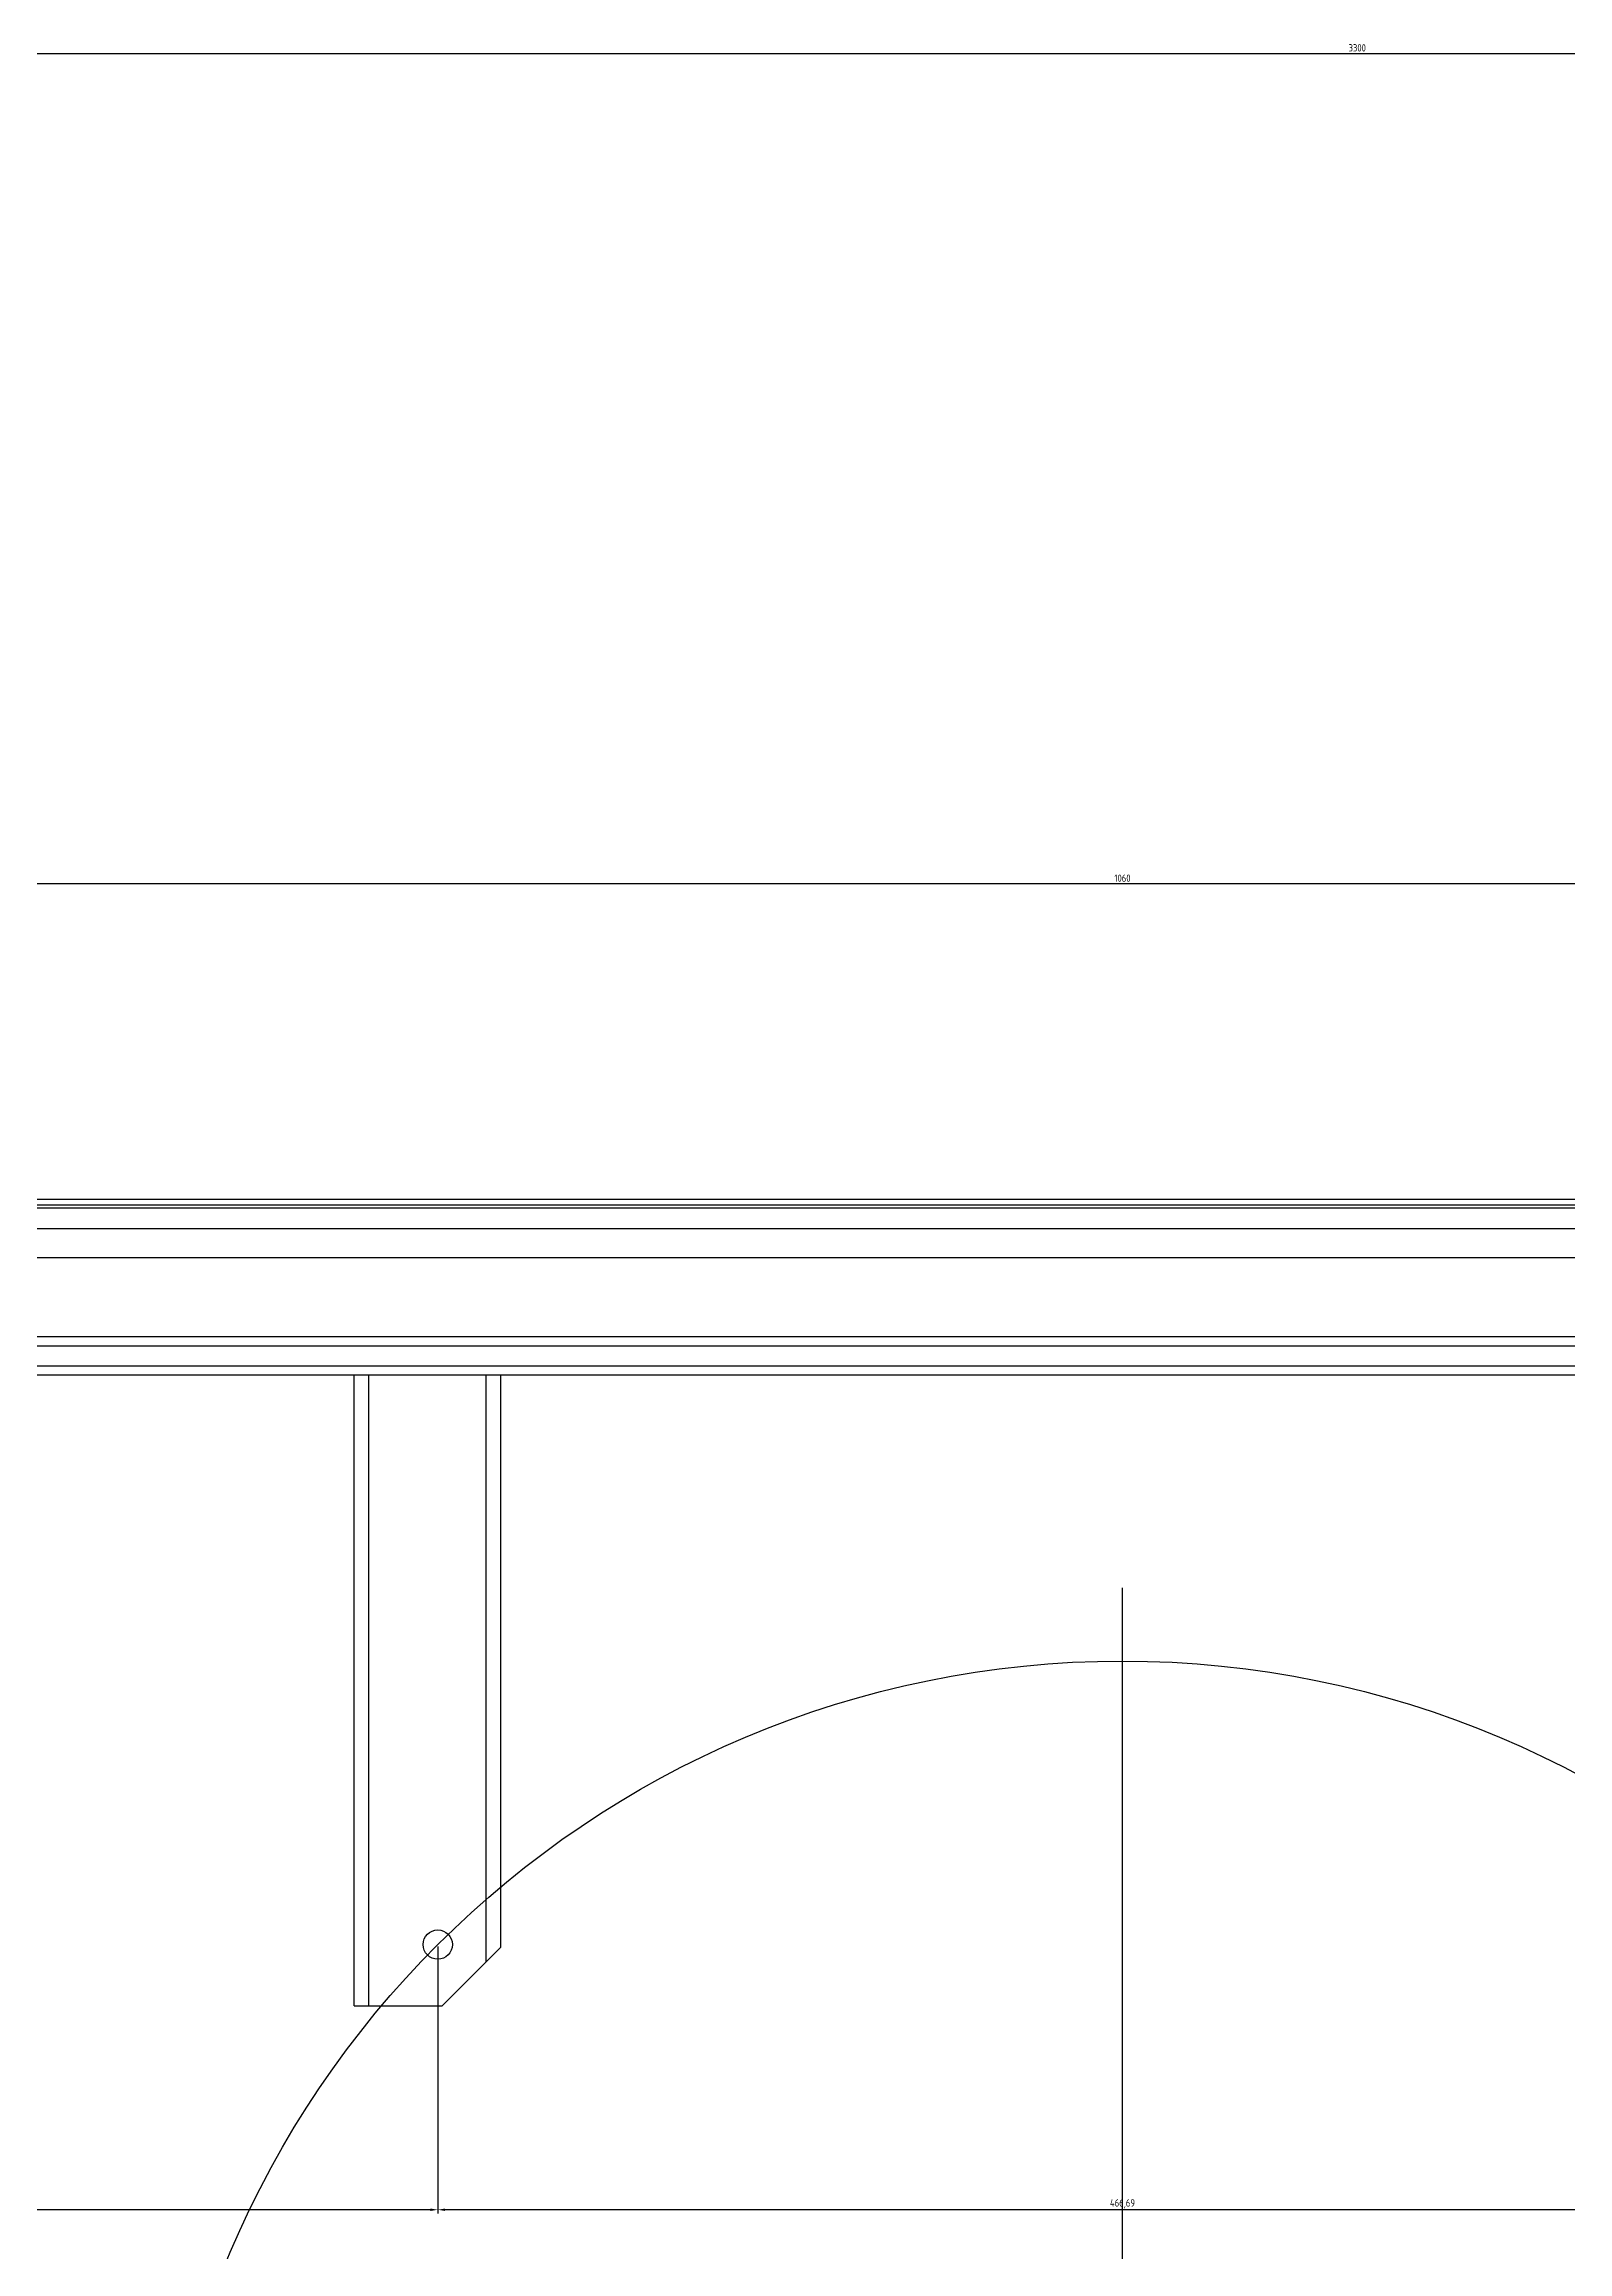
# Model space of a CAD drawing. Extents: x 758840 to 1108724, y -102573 to 143521.
# Drawn here: x 854148 to 854667, y 120392 to 121145 of the extents above; entities that cross this region are included whole.
import ezdxf

# ---------------------------------------------------------------- set-up
doc = ezdxf.new("R2010")
doc.units = 0
doc.header["$LTSCALE"] = 1000
doc.header["$MEASUREMENT"] = 0
for name, color, linetype in [('GEN-DC 中心线', 8, 'Continuous'), ('GEN-DC 虚线', 8, 'Continuous'), ('室外柴油发电-2层', 241, 'Continuous')]:
    doc.layers.add(name, color=color, linetype=linetype)
doc.layers.add('GEN-DC 标注', color=8, linetype='Continuous', lineweight=0)
doc.styles.add('$0$ARCH-DC$0$STANDARD', font='gbenor.shx', dxfattribs={"bigfont": 'gbcbig.shx'})
doc.dimstyles.new('$0$ARCH-DC$0$ISO-25', dxfattribs={"dimtxt": 2.5, "dimasz": 2.5, "dimexe": 1.25, "dimexo": 0.625, "dimtad": 1, "dimtxsty": '$0$ARCH-DC$0$STANDARD', "dimcen": 2.5, "dimadec": 0, "dimazin": 0, "dimtfac": 1, "dimtmove": 0, "dimatfit": 3, "dimfxl": 1, "dimarcsym": 0})

# ---------------------------------------------------------------- blocks, each defined once
blk = doc.blocks.new('*D538')
at = {"layer": 'Defpoints', "color": 0, "transparency": 16777216}
for p in [(8430387.27, -3629760.06), (8430853.96, -3629760.06), (8430387.27, -3629850.47)]:
    blk.add_point(p, dxfattribs=at)
at = {"layer": 'GEN-DC 标注', "color": 0, "lineweight": -2, "transparency": 16777216}
for p, q in [((8430387.27, -3629760.68), (8430387.27, -3629851.72)), ((8430853.96, -3629760.68), (8430853.96, -3629851.72)), ((8430851.46, -3629850.47), (8430389.77, -3629850.47))]:
    blk.add_line(p, q, dxfattribs=at)
at = {"layer": 'GEN-DC 标注', "color": 0, "transparency": 16777216}
for points in [[(8430389.77, -3629850.05), (8430389.77, -3629850.88), (8430387.27, -3629850.47)], [(8430851.46, -3629850.05), (8430851.46, -3629850.88), (8430853.96, -3629850.47)]]:
    blk.add_solid(points, dxfattribs=at)
at = {"layer": 'GEN-DC 标注', "color": 0, "transparency": 16777216, "insert": (8430620.61, -3629848.43), "char_height": 2.5, "attachment_point": 5, "style": '$0$ARCH-DC$0$STANDARD'}
blk.add_mtext('466,69', dxfattribs=at)
blk = doc.blocks.new('*D539')
at = {"layer": 'Defpoints', "color": 0, "transparency": 16777216}
for p in [(8429734.21, -3629760.06), (8430387.27, -3629760.06), (8429734.21, -3629850.47)]:
    blk.add_point(p, dxfattribs=at)
at = {"layer": 'GEN-DC 标注', "color": 0, "lineweight": -2, "transparency": 16777216}
for p, q in [((8429734.21, -3629760.68), (8429734.21, -3629851.72)), ((8430387.27, -3629760.68), (8430387.27, -3629851.72)), ((8430384.77, -3629850.47), (8429736.71, -3629850.47))]:
    blk.add_line(p, q, dxfattribs=at)
at = {"layer": 'GEN-DC 标注', "color": 0, "transparency": 16777216}
for points in [[(8429736.71, -3629850.05), (8429736.71, -3629850.88), (8429734.21, -3629850.47)], [(8430384.77, -3629850.05), (8430384.77, -3629850.88), (8430387.27, -3629850.47)]]:
    blk.add_solid(points, dxfattribs=at)
at = {"layer": 'GEN-DC 标注', "color": 0, "transparency": 16777216, "insert": (8430060.74, -3629848.43), "char_height": 2.5, "attachment_point": 5, "style": '$0$ARCH-DC$0$STANDARD'}
blk.add_mtext('653,05', dxfattribs=at)
blk = doc.blocks.new('*D526')
at = {"layer": 'Defpoints', "color": 0, "transparency": 16777216}
for p in [(8431150.61, -3629398.37), (8430090.61, -3629505.9), (8431150.61, -3629505.9)]:
    blk.add_point(p, dxfattribs=at)
at = {"layer": 'GEN-DC 标注', "color": 0, "lineweight": -2, "transparency": 16777216}
for p, q in [((8430090.61, -3629505.28), (8430090.61, -3629397.12)), ((8430093.11, -3629398.37), (8431148.11, -3629398.37)), ((8431150.61, -3629505.28), (8431150.61, -3629397.12))]:
    blk.add_line(p, q, dxfattribs=at)
at = {"layer": 'GEN-DC 标注', "color": 0, "transparency": 16777216}
for points in [[(8430093.11, -3629397.95), (8430093.11, -3629398.79), (8430090.61, -3629398.37)], [(8431148.11, -3629397.95), (8431148.11, -3629398.79), (8431150.61, -3629398.37)]]:
    blk.add_solid(points, dxfattribs=at)
at = {"layer": 'GEN-DC 标注', "color": 0, "transparency": 16777216, "insert": (8430620.61, -3629396.5), "char_height": 2.5, "attachment_point": 5, "style": '$0$ARCH-DC$0$STANDARD'}
blk.add_mtext('1060', dxfattribs=at)
blk = doc.blocks.new('*D530')
at = {"layer": 'Defpoints', "color": 0, "transparency": 16777216}
for p in [(8432270.61, -3629115.3), (8428970.61, -3629565.9), (8432270.61, -3629565.9)]:
    blk.add_point(p, dxfattribs=at)
at = {"layer": 'GEN-DC 标注', "color": 0, "lineweight": -2, "transparency": 16777216}
for p, q in [((8428970.61, -3629565.28), (8428970.61, -3629114.05)), ((8428973.11, -3629115.3), (8432268.11, -3629115.3)), ((8432270.61, -3629565.28), (8432270.61, -3629114.05))]:
    blk.add_line(p, q, dxfattribs=at)
at = {"layer": 'GEN-DC 标注', "color": 0, "transparency": 16777216}
for points in [[(8428973.11, -3629114.88), (8428973.11, -3629115.72), (8428970.61, -3629115.3)], [(8432268.11, -3629114.88), (8432268.11, -3629115.72), (8432270.61, -3629115.3)]]:
    blk.add_solid(points, dxfattribs=at)
at = {"layer": 'GEN-DC 标注', "color": 0, "transparency": 16777216, "insert": (8430700.61, -3629113.43), "char_height": 2.5, "attachment_point": 5, "style": '$0$ARCH-DC$0$STANDARD'}
blk.add_mtext('3300', dxfattribs=at)
blk = doc.blocks.new('柴发假负载')
at = {"color": 2, "lineweight": 30}
for p, q in [((8428970.612, -3629515.904), (8432270.612, -3629515.904)), ((8432270.612, -3629552.904), (8428970.612, -3629552.904)), ((8428970.612, -3629555.904), (8432270.612, -3629555.904))]:
    blk.add_line(p, q, dxfattribs=at)
at = {"lineweight": 30}
for p, q in [((8430358.731, -3629780.904), (8430358.731, -3629565.904)), ((8430363.731, -3629780.904), (8430363.731, -3629565.904)), ((8430403.731, -3629765.904), (8430403.731, -3629565.904)), ((8430403.731, -3629765.904), (8430403.731, -3629565.904)), ((8430408.731, -3629760.904), (8430408.731, -3629565.904)), ((8430388.731, -3629780.904), (8430408.731, -3629760.904)), ((8430358.731, -3629780.904), (8430388.731, -3629780.904))]:
    blk.add_line(p, q, dxfattribs=at)
blk.add_lwpolyline([(8432270.612, -3629565.904), (8428970.612, -3629565.904), (8428970.612, -3629505.904), (8432270.612, -3629505.904)], close=True)
at = {"color": 3}
for points in [[(8430090.612, -3629505.904), (8431150.612, -3629505.904), (8431150.612, -3629525.904), (8430090.612, -3629525.904)], [(8430092.612, -3629507.904), (8431148.612, -3629507.904), (8431148.612, -3629525.904), (8430092.612, -3629525.904)]]:
    blk.add_lwpolyline(points, close=True, dxfattribs=at)
blk.add_circle((8430387.266, -3629760.058), 5)
at = {"layer": 'GEN-DC 中心线'}
blk.add_line((8430620.612, -3630348.404), (8430620.612, -3629638.404), dxfattribs=at)
blk.add_circle((8430620.612, -3629993.404), 330, dxfattribs=at)
at = {"layer": 'GEN-DC 虚线'}
for p, q in [((8428970.612, -3629508.904), (8432270.612, -3629508.904)), ((8432270.612, -3629562.904), (8428970.612, -3629562.904))]:
    blk.add_line(p, q, dxfattribs=at)
blk.add_lwpolyline([(8432270.612, -3629565.904), (8428970.612, -3629565.904), (8428970.612, -3629505.904), (8432270.612, -3629505.904)], close=True, dxfattribs=at)
at = {"layer": 'GEN-DC 标注'}
dim = blk.add_linear_dim(base=(8432270.612, -3629115.301), p1=(8428970.612, -3629565.904), p2=(8432270.612, -3629565.904), dimstyle='$0$ARCH-DC$0$ISO-25', dxfattribs=at)
dim.commit()
dim.dimension.update_dxf_attribs({"geometry": '*D530', "text_midpoint": (8430700.612, -3629115.301), "dimtype": 128})
for base, p1, p2, picture, middle in [((8431150.612, -3629398.372), (8430090.612, -3629505.904), (8431150.612, -3629505.904), '*D526', (8430620.612, -3629396.497)), ((8429734.213, -3629850.465), (8430387.266, -3629760.058), (8429734.213, -3629760.058), '*D539', (8430060.74, -3629848.434)), ((8430387.266, -3629850.465), (8430853.957, -3629760.058), (8430387.266, -3629760.058), '*D538', (8430620.612, -3629848.434))]:
    dim = blk.add_linear_dim(base=base, p1=p1, p2=p2, angle=180, dimstyle='$0$ARCH-DC$0$ISO-25', dxfattribs=at)
    dim.commit()
    dim.dimension.update_dxf_attribs({"geometry": picture, "text_midpoint": middle})

msp = doc.modelspace()

# ---------------------------------------------------------------- block references
at = {"layer": '室外柴油发电-2层'}
msp.add_blockref('柴发假负载', (-7576105, 3750256.89), dxfattribs=at)

doc.saveas('drawing.dxf')
